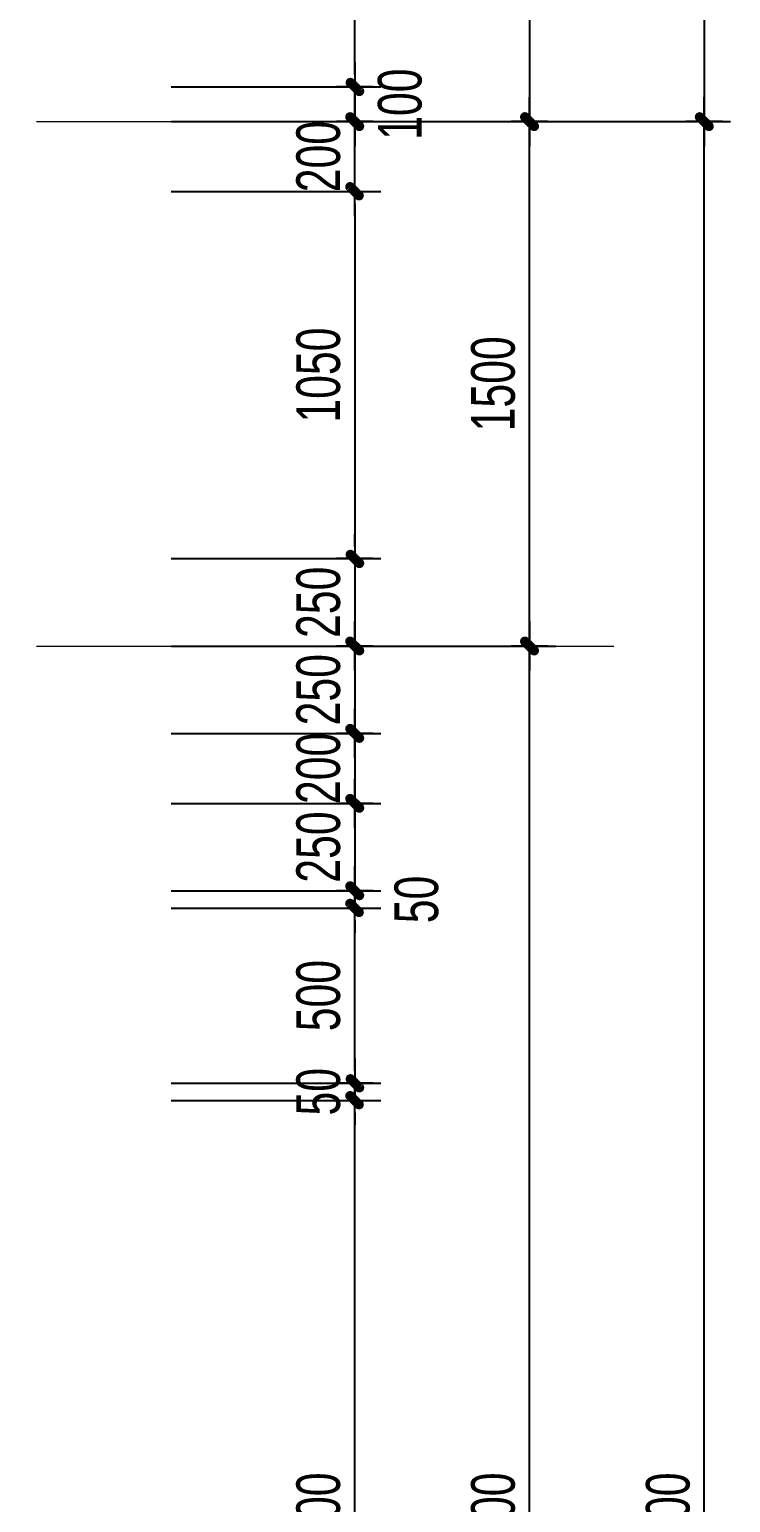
# Model space of a CAD drawing. Header units: inches. Extents: x 88947 to 296847, y 35049 to 161062.
# Drawn here: x 139931 to 141936, y 88759 to 92973 of the extents above; entities that cross this region are included whole.
import ezdxf

# ---------------------------------------------------------------- set-up
doc = ezdxf.new("R2010")
doc.units = ezdxf.units.IN
doc.header["$MEASUREMENT"] = 0
doc.header["$PDMODE"] = 1
doc.linetypes.add('ACAD_ISO03W100', pattern=[30, 12, -18])
doc.linetypes.add('CENTER', pattern=[50.8, 31.75, -6.35, 6.35, -6.35])
for name, color, linetype, lineweight in [('A-Dims', 145, 'Continuous', 25), ('DIM', 7, 'Continuous', 25), ('TRUC', 252, 'ACAD_ISO03W100', 13)]:
    doc.layers.add(name, color=color, linetype=linetype, lineweight=lineweight)
doc.styles.add('VNI-HELVE-CONDENSE', font='VNARIAL.TTF', dxfattribs={"width": 0.7})
doc.dimstyles.new('TAS-100', dxfattribs={"dimscale": 50, "dimtxt": 2.5, "dimasz": 0.7, "dimexe": 1.5, "dimexo": 1.5, "dimgap": 0.8, "dimtad": 1, "dimdec": 0, "dimzin": 3, "dimdsep": 46, "dimtxsty": 'VNI-HELVE-CONDENSE', "dimblk": 'TICK', "dimcen": 2.5, "dimclrt": 71, "dimazin": 2, "dimtfac": 0.75, "dimtdec": 0, "dimtix": 1, "dimtmove": 2, "dimatfit": 2, "dimldrblk": 'TICK123', "dimfxl": 1.5, "dimtolj": 1, "dimtzin": 0, "dimarcsym": 0})

# ---------------------------------------------------------------- blocks, each defined once
blk = doc.blocks.new('TICK')
at = {"layer": 'A-Dims', "color": 1}
for p, q in [((0, 1.5), (0, -1.5)), ((-2, 0), (2, 0))]:
    blk.add_line(p, q, dxfattribs=at)
at = {"layer": 'A-Dims', "color": 1, "const_width": 0.788}
blk.add_lwpolyline([(-0.33, -0.35), (0.38, 0.38)], dxfattribs=at)
at = {"layer": 'A-Dims', "color": 1, "const_width": 0.394}
for points in [[(0.24, 0.52, -0.414214), (0.52, 0.52, -1)], [(0.52, 0.52, -0.414214), (0.52, 0.24, -1)], [(-0.47, -0.21, 0.414214), (-0.47, -0.49, 1)], [(-0.47, -0.49, 0.414214), (-0.19, -0.49, 1)]]:
    blk.add_lwpolyline(points, format="xyb", dxfattribs=at)
blk = doc.blocks.new('*D449')
at = {"layer": 'Defpoints', "color": 0}
for p in [(140261.3, 91209), (141361.3, 91209), (140261.3, 86209)]:
    blk.add_point(p, dxfattribs=at)
at = {"layer": 'DIM', "color": 0, "lineweight": -2}
for p, q in [((140336.3, 91209), (141436.3, 91209)), ((141361.3, 86244), (141361.3, 91174)), ((140336.3, 86209), (141436.3, 86209))]:
    blk.add_line(p, q, dxfattribs=at)
at = {"layer": 'DIM', "color": 0, "lineweight": -2, "xscale": 35, "yscale": 35, "zscale": 35}
for p, rotation in [((141361.3, 91209), 90), ((141361.3, 86209), 270)]:
    blk.add_blockref('TICK', p, dxfattribs=dict(at, rotation=rotation))
at = {"layer": 'DIM', "color": 71, "insert": (141257.6, 88709), "char_height": 125, "attachment_point": 5, "rotation": 90, "style": 'VNI-HELVE-CONDENSE'}
blk.add_mtext('\\A1;5000', dxfattribs=at)
blk = doc.blocks.new('TICK123')
at = {"layer": 'A-Dims', "color": 1}
blk.add_lwpolyline([(0.05, 0, 0, 0.84, 0), (-2.11, 0, 8.4, 8.4, 0)], format="xyseb", dxfattribs=at)
blk = doc.blocks.new('*D450')
at = {"layer": 'Defpoints', "color": 0}
for p in [(140261.3, 92709), (141361.3, 92709), (140261.3, 91209)]:
    blk.add_point(p, dxfattribs=at)
at = {"layer": 'DIM', "color": 0, "lineweight": -2}
for p, q in [((140336.3, 92709), (141436.3, 92709)), ((141361.3, 91244), (141361.3, 92674)), ((140336.3, 91209), (141436.3, 91209))]:
    blk.add_line(p, q, dxfattribs=at)
at = {"layer": 'DIM', "color": 0, "lineweight": -2, "xscale": 35, "yscale": 35, "zscale": 35}
for p, rotation in [((141361.3, 92709), 90), ((141361.3, 91209), 270)]:
    blk.add_blockref('TICK', p, dxfattribs=dict(at, rotation=rotation))
at = {"layer": 'DIM', "color": 71, "insert": (141257.6, 91959), "char_height": 125, "attachment_point": 5, "rotation": 90, "style": 'VNI-HELVE-CONDENSE'}
blk.add_mtext('\\A1;1500', dxfattribs=at)
blk = doc.blocks.new('*D451')
at = {"layer": 'Defpoints', "color": 0}
for p in [(140261.3, 92709), (141861.3, 92709), (140261.3, 84709)]:
    blk.add_point(p, dxfattribs=at)
at = {"layer": 'DIM', "color": 0, "lineweight": -2}
for p, q in [((140336.3, 92709), (141936.3, 92709)), ((141861.3, 84744), (141861.3, 92674)), ((140336.3, 84709), (141936.3, 84709))]:
    blk.add_line(p, q, dxfattribs=at)
at = {"layer": 'DIM', "color": 0, "lineweight": -2, "xscale": 35, "yscale": 35, "zscale": 35}
for p, rotation in [((141861.3, 92709), 90), ((141861.3, 84709), 270)]:
    blk.add_blockref('TICK', p, dxfattribs=dict(at, rotation=rotation))
at = {"layer": 'DIM', "color": 71, "insert": (141757.6, 88709), "char_height": 125, "attachment_point": 5, "rotation": 90, "style": 'VNI-HELVE-CONDENSE'}
blk.add_mtext('\\A1;8000', dxfattribs=at)
blk = doc.blocks.new('*D452')
at = {"layer": 'Defpoints', "color": 0}
for p in [(140261.3, 92709), (140861.3, 92709), (140261.3, 92509)]:
    blk.add_point(p, dxfattribs=at)
at = {"layer": 'DIM', "color": 0, "lineweight": -2}
for p, q in [((140861.3, 92744), (140861.3, 92779)), ((140336.3, 92709), (140936.3, 92709)), ((140861.3, 92509), (140861.3, 92709)), ((140336.3, 92509), (140936.3, 92509)), ((140861.3, 92474), (140861.3, 92439))]:
    blk.add_line(p, q, dxfattribs=at)
at = {"layer": 'DIM', "color": 0, "lineweight": -2, "xscale": 35, "yscale": 35, "zscale": 35}
for p, rotation in [((140861.3, 92709), 270), ((140861.3, 92509), 90)]:
    blk.add_blockref('TICK', p, dxfattribs=dict(at, rotation=rotation))
at = {"layer": 'DIM', "color": 71, "insert": (140757.6, 92609), "char_height": 125, "attachment_point": 5, "rotation": 90, "style": 'VNI-HELVE-CONDENSE'}
blk.add_mtext('\\A1;200', dxfattribs=at)
blk = doc.blocks.new('*D453')
at = {"layer": 'Defpoints', "color": 0}
for p in [(140261.3, 92509), (140261.3, 91459), (140861.3, 91459)]:
    blk.add_point(p, dxfattribs=at)
at = {"layer": 'DIM', "color": 0, "lineweight": -2}
for p, q in [((140336.3, 92509), (140936.3, 92509)), ((140861.3, 92474), (140861.3, 91494)), ((140336.3, 91459), (140936.3, 91459))]:
    blk.add_line(p, q, dxfattribs=at)
at = {"layer": 'DIM', "color": 0, "lineweight": -2, "xscale": 35, "yscale": 35, "zscale": 35}
for p, rotation in [((140861.3, 92509), 90), ((140861.3, 91459), 270)]:
    blk.add_blockref('TICK', p, dxfattribs=dict(at, rotation=rotation))
at = {"layer": 'DIM', "color": 71, "insert": (140757.6, 91984), "char_height": 125, "attachment_point": 5, "rotation": 90, "style": 'VNI-HELVE-CONDENSE'}
blk.add_mtext('\\A1;1050', dxfattribs=at)
blk = doc.blocks.new('*D454')
at = {"layer": 'Defpoints', "color": 0}
for p in [(140261.3, 91459), (140261.3, 91209), (140861.3, 91209)]:
    blk.add_point(p, dxfattribs=at)
at = {"layer": 'DIM', "color": 0, "lineweight": -2}
for p, q in [((140861.3, 91494), (140861.3, 91529)), ((140336.3, 91459), (140936.3, 91459)), ((140861.3, 91459), (140861.3, 91209)), ((140336.3, 91209), (140936.3, 91209)), ((140861.3, 91174), (140861.3, 91139))]:
    blk.add_line(p, q, dxfattribs=at)
at = {"layer": 'DIM', "color": 0, "lineweight": -2, "xscale": 35, "yscale": 35, "zscale": 35}
for p, rotation in [((140861.3, 91459), 270), ((140861.3, 91209), 90)]:
    blk.add_blockref('TICK', p, dxfattribs=dict(at, rotation=rotation))
at = {"layer": 'DIM', "color": 71, "insert": (140757.6, 91334), "char_height": 125, "attachment_point": 5, "rotation": 90, "style": 'VNI-HELVE-CONDENSE'}
blk.add_mtext('\\A1;250', dxfattribs=at)
blk = doc.blocks.new('*D455')
at = {"layer": 'Defpoints', "color": 0}
for p in [(140261.3, 91209), (140261.3, 90959), (140861.3, 90959)]:
    blk.add_point(p, dxfattribs=at)
at = {"layer": 'DIM', "color": 0, "lineweight": -2}
for p, q in [((140861.3, 91244), (140861.3, 91279)), ((140336.3, 91209), (140936.3, 91209)), ((140861.3, 91209), (140861.3, 90959)), ((140336.3, 90959), (140936.3, 90959)), ((140861.3, 90924), (140861.3, 90889))]:
    blk.add_line(p, q, dxfattribs=at)
at = {"layer": 'DIM', "color": 0, "lineweight": -2, "xscale": 35, "yscale": 35, "zscale": 35}
for p, rotation in [((140861.3, 91209), 270), ((140861.3, 90959), 90)]:
    blk.add_blockref('TICK', p, dxfattribs=dict(at, rotation=rotation))
at = {"layer": 'DIM', "color": 71, "insert": (140757.6, 91084), "char_height": 125, "attachment_point": 5, "rotation": 90, "style": 'VNI-HELVE-CONDENSE'}
blk.add_mtext('\\A1;250', dxfattribs=at)
blk = doc.blocks.new('*D456')
at = {"layer": 'Defpoints', "color": 0}
for p in [(140261.3, 90959), (140261.3, 90759), (140861.3, 90759)]:
    blk.add_point(p, dxfattribs=at)
at = {"layer": 'DIM', "color": 0, "lineweight": -2}
for p, q in [((140861.3, 90994), (140861.3, 91029)), ((140336.3, 90959), (140936.3, 90959)), ((140861.3, 90959), (140861.3, 90759)), ((140336.3, 90759), (140936.3, 90759)), ((140861.3, 90724), (140861.3, 90689))]:
    blk.add_line(p, q, dxfattribs=at)
at = {"layer": 'DIM', "color": 0, "lineweight": -2, "xscale": 35, "yscale": 35, "zscale": 35}
for p, rotation in [((140861.3, 90959), 270), ((140861.3, 90759), 90)]:
    blk.add_blockref('TICK', p, dxfattribs=dict(at, rotation=rotation))
at = {"layer": 'DIM', "color": 71, "insert": (140757.6, 90859), "char_height": 125, "attachment_point": 5, "rotation": 90, "style": 'VNI-HELVE-CONDENSE'}
blk.add_mtext('\\A1;200', dxfattribs=at)
blk = doc.blocks.new('*D457')
at = {"layer": 'Defpoints', "color": 0}
for p in [(140261.3, 90759), (140261.3, 90509), (140861.3, 90509)]:
    blk.add_point(p, dxfattribs=at)
at = {"layer": 'DIM', "color": 0, "lineweight": -2}
for p, q in [((140861.3, 90794), (140861.3, 90829)), ((140336.3, 90759), (140936.3, 90759)), ((140861.3, 90759), (140861.3, 90509)), ((140336.3, 90509), (140936.3, 90509)), ((140861.3, 90474), (140861.3, 90439))]:
    blk.add_line(p, q, dxfattribs=at)
at = {"layer": 'DIM', "color": 0, "lineweight": -2, "xscale": 35, "yscale": 35, "zscale": 35}
for p, rotation in [((140861.3, 90759), 270), ((140861.3, 90509), 90)]:
    blk.add_blockref('TICK', p, dxfattribs=dict(at, rotation=rotation))
at = {"layer": 'DIM', "color": 71, "insert": (140757.6, 90634), "char_height": 125, "attachment_point": 5, "rotation": 90, "style": 'VNI-HELVE-CONDENSE'}
blk.add_mtext('\\A1;250', dxfattribs=at)
blk = doc.blocks.new('*D485')
at = {"layer": 'Defpoints', "color": 0}
for p in [(140261.3, 89909), (140861.3, 89909), (140261.3, 87509)]:
    blk.add_point(p, dxfattribs=at)
at = {"layer": 'DIM', "color": 0, "lineweight": -2}
for p, q in [((140336.3, 89909), (140936.3, 89909)), ((140861.3, 87544), (140861.3, 89874)), ((140336.3, 87509), (140936.3, 87509))]:
    blk.add_line(p, q, dxfattribs=at)
at = {"layer": 'DIM', "color": 0, "lineweight": -2, "xscale": 35, "yscale": 35, "zscale": 35}
for p, rotation in [((140861.3, 89909), 90), ((140861.3, 87509), 270)]:
    blk.add_blockref('TICK', p, dxfattribs=dict(at, rotation=rotation))
at = {"layer": 'DIM', "color": 71, "insert": (140757.6, 88709), "char_height": 125, "attachment_point": 5, "rotation": 90, "style": 'VNI-HELVE-CONDENSE'}
blk.add_mtext('\\A1;2400', dxfattribs=at)
blk = doc.blocks.new('*D486')
at = {"layer": 'Defpoints', "color": 0}
for p in [(140261.3, 89959), (140861.3, 89959), (140261.3, 89909)]:
    blk.add_point(p, dxfattribs=at)
at = {"layer": 'DIM', "color": 0, "lineweight": -2}
for p, q in [((140861.3, 89994), (140861.3, 90029)), ((140336.3, 89959), (140936.3, 89959)), ((140861.3, 89909), (140861.3, 89959)), ((140336.3, 89909), (140936.3, 89909)), ((140861.3, 89874), (140861.3, 89839))]:
    blk.add_line(p, q, dxfattribs=at)
at = {"layer": 'DIM', "color": 0, "lineweight": -2, "xscale": 35, "yscale": 35, "zscale": 35}
for p, rotation in [((140861.3, 89959), 270), ((140861.3, 89909), 90)]:
    blk.add_blockref('TICK', p, dxfattribs=dict(at, rotation=rotation))
at = {"layer": 'DIM', "color": 71, "insert": (140757.6, 89934), "char_height": 125, "attachment_point": 5, "rotation": 90, "style": 'VNI-HELVE-CONDENSE'}
blk.add_mtext('\\A1;50', dxfattribs=at)
blk = doc.blocks.new('*D487')
at = {"layer": 'Defpoints', "color": 0}
for p in [(140261.3, 90459), (140861.3, 90459), (140261.3, 89959)]:
    blk.add_point(p, dxfattribs=at)
at = {"layer": 'DIM', "color": 0, "lineweight": -2}
for p, q in [((140336.3, 90459), (140936.3, 90459)), ((140861.3, 89994), (140861.3, 90424)), ((140336.3, 89959), (140936.3, 89959))]:
    blk.add_line(p, q, dxfattribs=at)
at = {"layer": 'DIM', "color": 0, "lineweight": -2, "xscale": 35, "yscale": 35, "zscale": 35}
for p, rotation in [((140861.3, 90459), 90), ((140861.3, 89959), 270)]:
    blk.add_blockref('TICK', p, dxfattribs=dict(at, rotation=rotation))
at = {"layer": 'DIM', "color": 71, "insert": (140757.6, 90209), "char_height": 125, "attachment_point": 5, "rotation": 90, "style": 'VNI-HELVE-CONDENSE'}
blk.add_mtext('\\A1;500', dxfattribs=at)
blk = doc.blocks.new('*D488')
at = {"layer": 'Defpoints', "color": 0}
for p in [(140261.3, 90509), (140861.3, 90509), (140261.3, 90459)]:
    blk.add_point(p, dxfattribs=at)
at = {"layer": 'DIM', "color": 0, "lineweight": -2}
for p, q in [((140861.3, 90544), (140861.3, 90579)), ((140336.3, 90509), (140936.3, 90509)), ((140861.3, 90459), (140861.3, 90509)), ((140336.3, 90459), (140936.3, 90459)), ((140861.3, 90424), (140861.3, 90389))]:
    blk.add_line(p, q, dxfattribs=at)
at = {"layer": 'DIM', "color": 0, "lineweight": -2, "xscale": 35, "yscale": 35, "zscale": 35}
for p, rotation in [((140861.3, 90509), 270), ((140861.3, 90459), 90)]:
    blk.add_blockref('TICK', p, dxfattribs=dict(at, rotation=rotation))
at = {"layer": 'DIM', "color": 71, "insert": (141038.3, 90484), "char_height": 125, "attachment_point": 5, "rotation": 90, "style": 'VNI-HELVE-CONDENSE'}
blk.add_mtext('\\A1;50', dxfattribs=at)
blk = doc.blocks.new('*D489')
at = {"layer": 'Defpoints', "color": 0}
for p in [(140261.3, 92809), (140861.3, 92809), (140261.3, 92709)]:
    blk.add_point(p, dxfattribs=at)
at = {"layer": 'DIM', "color": 0, "lineweight": -2}
for p, q in [((140861.3, 92844), (140861.3, 92879)), ((140336.3, 92809), (140936.3, 92809)), ((140861.3, 92709), (140861.3, 92809)), ((140336.3, 92709), (140936.3, 92709)), ((140861.3, 92674), (140861.3, 92639))]:
    blk.add_line(p, q, dxfattribs=at)
at = {"layer": 'DIM', "color": 0, "lineweight": -2, "xscale": 35, "yscale": 35, "zscale": 35}
for p, rotation in [((140861.3, 92809), 270), ((140861.3, 92709), 90)]:
    blk.add_blockref('TICK', p, dxfattribs=dict(at, rotation=rotation))
at = {"layer": 'DIM', "color": 71, "insert": (140990.9, 92759), "char_height": 125, "attachment_point": 5, "rotation": 90, "style": 'VNI-HELVE-CONDENSE'}
blk.add_mtext('\\A1;100', dxfattribs=at)
blk = doc.blocks.new('*D496')
at = {"layer": 'Defpoints', "color": 0}
for p in [(140261.3, 94109), (140861.3, 94109), (140261.3, 92809)]:
    blk.add_point(p, dxfattribs=at)
at = {"layer": 'DIM', "color": 0, "lineweight": -2}
for p, q in [((140336.3, 94109), (140936.3, 94109)), ((140861.3, 92844), (140861.3, 94074)), ((140336.3, 92809), (140936.3, 92809))]:
    blk.add_line(p, q, dxfattribs=at)
at = {"layer": 'DIM', "color": 0, "lineweight": -2, "xscale": 35, "yscale": 35, "zscale": 35}
for p, rotation in [((140861.3, 94109), 90), ((140861.3, 92809), 270)]:
    blk.add_blockref('TICK', p, dxfattribs=dict(at, rotation=rotation))
at = {"layer": 'DIM', "color": 71, "insert": (140757.5, 93459), "char_height": 125, "attachment_point": 5, "rotation": 90, "style": 'VNI-HELVE-CONDENSE'}
blk.add_mtext('\\A1;1300', dxfattribs=at)
blk = doc.blocks.new('*D513')
at = {"layer": 'Defpoints', "color": 0}
for p in [(140761.3, 94659), (140761.3, 92709), (141361.3, 92709)]:
    blk.add_point(p, dxfattribs=at)
at = {"layer": 'DIM', "color": 0, "lineweight": -2}
for p, q in [((140836.3, 94659), (141436.3, 94659)), ((141361.3, 94624), (141361.3, 92744)), ((140836.3, 92709), (141436.3, 92709))]:
    blk.add_line(p, q, dxfattribs=at)
at = {"layer": 'DIM', "color": 0, "lineweight": -2, "xscale": 35, "yscale": 35, "zscale": 35}
for p, rotation in [((141361.3, 94659), 90), ((141361.3, 92709), 270)]:
    blk.add_blockref('TICK', p, dxfattribs=dict(at, rotation=rotation))
at = {"layer": 'DIM', "color": 71, "insert": (141257.6, 93684), "char_height": 125, "attachment_point": 5, "rotation": 90, "style": 'VNI-HELVE-CONDENSE'}
blk.add_mtext('\\A1;1950', dxfattribs=at)
blk = doc.blocks.new('*D514')
at = {"layer": 'Defpoints', "color": 0}
for p in [(141261.3, 94659), (141261.3, 92709), (141861.3, 92709)]:
    blk.add_point(p, dxfattribs=at)
at = {"layer": 'DIM', "color": 0, "lineweight": -2}
for p, q in [((141336.3, 94659), (141936.3, 94659)), ((141861.3, 94624), (141861.3, 92744)), ((141336.3, 92709), (141936.3, 92709))]:
    blk.add_line(p, q, dxfattribs=at)
at = {"layer": 'DIM', "color": 0, "lineweight": -2, "xscale": 35, "yscale": 35, "zscale": 35}
for p, rotation in [((141861.3, 94659), 90), ((141861.3, 92709), 270)]:
    blk.add_blockref('TICK', p, dxfattribs=dict(at, rotation=rotation))
at = {"layer": 'DIM', "color": 71, "insert": (141757.6, 93684), "char_height": 125, "attachment_point": 5, "rotation": 90, "style": 'VNI-HELVE-CONDENSE'}
blk.add_mtext('\\A1;1950', dxfattribs=at)

msp = doc.modelspace()

# ---------------------------------------------------------------- linework, layer by layer
at = {"layer": 'TRUC', "linetype": 'CENTER', "ltscale": 20}
for points in [[(124711.3, 92709), (141611.3, 92709)], [(124711.3, 91209), (141611.3, 91209)]]:
    msp.add_lwpolyline(points, dxfattribs=at)

# ---------------------------------------------------------------- dimensions: what is measured, and where the dimension line sits
at = {"layer": 'DIM'}
for base, p1, p2, picture, middle in [((141361.3, 92709), (140761.3, 94659), (140761.3, 92709), '*D513', (141257.6, 93684)), ((141861.3, 92709), (141261.3, 94659), (141261.3, 92709), '*D514', (141757.6, 93684)), ((140861.3, 94109), (140261.3, 92809), (140261.3, 94109), '*D496', (140757.5, 93459)), ((141361.3, 92709), (140261.3, 91209), (140261.3, 92709), '*D450', (141257.6, 91959)), ((141861.3, 92709), (140261.3, 84709), (140261.3, 92709), '*D451', (141757.6, 88709)), ((140861.3, 92709), (140261.3, 92509), (140261.3, 92709), '*D452', (140757.6, 92609)), ((140861.3, 91459), (140261.3, 92509), (140261.3, 91459), '*D453', (140757.6, 91984)), ((140861.3, 91209), (140261.3, 91459), (140261.3, 91209), '*D454', (140757.6, 91334)), ((141361.3, 91209), (140261.3, 86209), (140261.3, 91209), '*D449', (141257.6, 88709)), ((140861.3, 90959), (140261.3, 91209), (140261.3, 90959), '*D455', (140757.6, 91084)), ((140861.3, 90759), (140261.3, 90959), (140261.3, 90759), '*D456', (140757.6, 90859)), ((140861.3, 90509), (140261.3, 90759), (140261.3, 90509), '*D457', (140757.6, 90634)), ((140861.3, 90459), (140261.3, 89959), (140261.3, 90459), '*D487', (140757.6, 90209)), ((140861.3, 89959), (140261.3, 89909), (140261.3, 89959), '*D486', (140757.6, 89934)), ((140861.3, 89909), (140261.3, 87509), (140261.3, 89909), '*D485', (140757.6, 88709))]:
    dim = msp.add_linear_dim(base=base, p1=p1, p2=p2, angle=90, dimstyle='TAS-100', dxfattribs=at)
    dim.commit()
    dim.dimension.update_dxf_attribs({"geometry": picture, "text_midpoint": middle})
for base, p1, p2, picture, middle in [((140861.3, 92809), (140261.3, 92709), (140261.3, 92809), '*D489', (140990.9, 92759)), ((140861.3, 90509), (140261.3, 90459), (140261.3, 90509), '*D488', (141038.3, 90484))]:
    dim = msp.add_linear_dim(base=base, p1=p1, p2=p2, angle=90, dimstyle='TAS-100', dxfattribs=at)
    dim.commit()
    dim.dimension.update_dxf_attribs({"geometry": picture, "text_midpoint": middle, "dimtype": 160})

doc.saveas('drawing.dxf')
